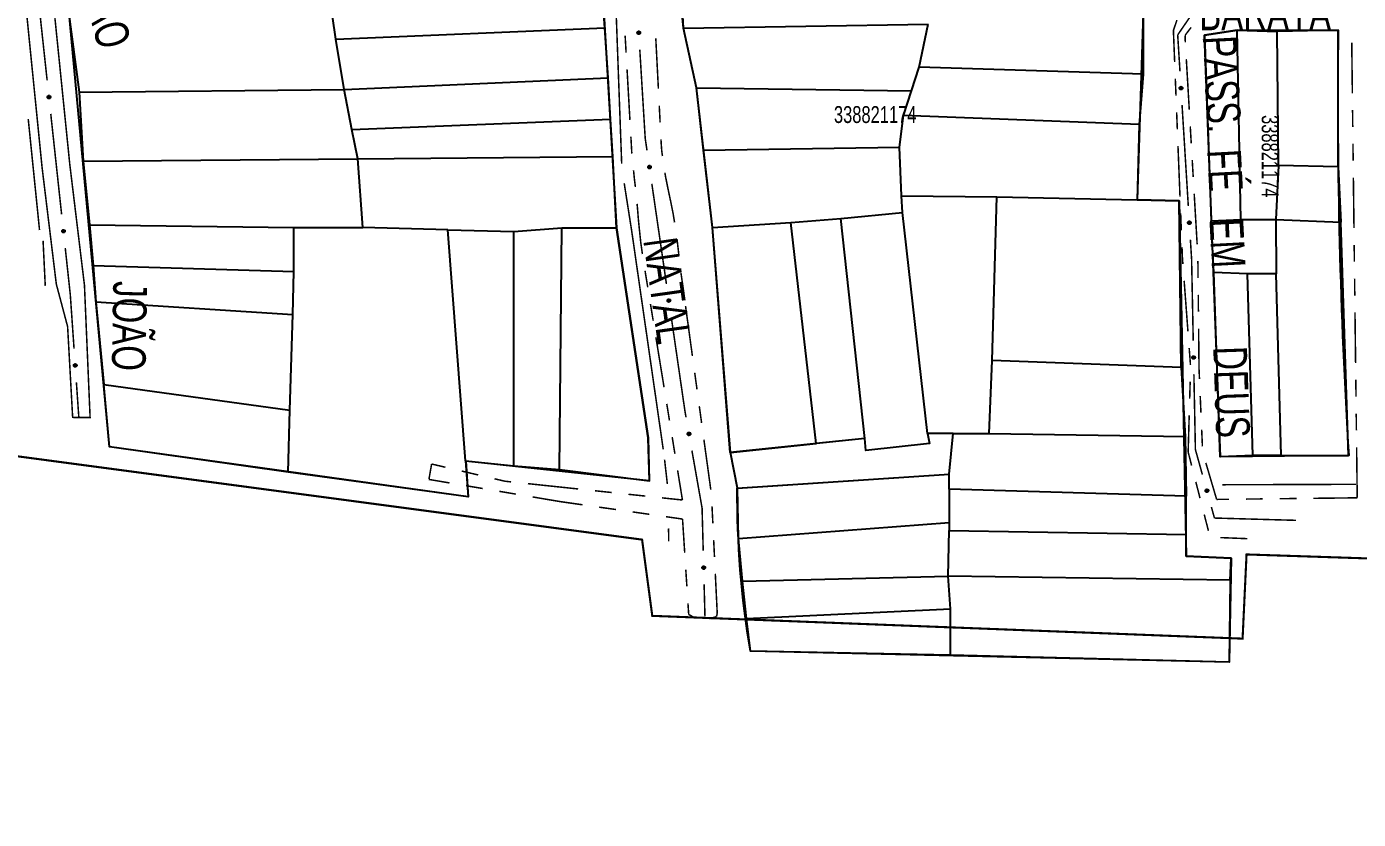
# Model space of a CAD drawing. Extents: x 203614 to 206284, y 4847494 to 4848495.
# Drawn here: x 203822 to 203980, y 4847519.5 to 4847613.5 of the extents above; entities that cross this region are included whole.
import ezdxf

# ---------------------------------------------------------------- set-up
doc = ezdxf.new("R2010")
doc.units = 0
doc.header["$LTSCALE"] = 1.5
doc.header["$MEASUREMENT"] = 0
doc.linetypes.add('PHANTOMX2', pattern=[5, 2.5, -0.5, 0.5, -0.5, 0.5, -0.5])
for name, color, linetype in [('CD-MALHA-LOTES', 40, 'CONTINUOUS'), ('CD_TXT_QUADRA', 7, 'CONTINUOUS'), ('HD-VALAS-DRENOS', 170, 'CONTINUOUS'), ('LM-LIM-SETOR-FISCAL', 7, 'CONTINUOUS'), ('RU-QUADRAS', 210, 'CONTINUOUS'), ('SV-EIXO-RUA-N-PAV', 6, 'CONTINUOUS'), ('SV-RUA-NAO-PAV-S-GUIA-C-GUIA', 7, 'PHANTOMX2'), ('SV-TXT-RUA-N-PAV-S-GUIA-C-GUIA', 7, 'CONTINUOUS')]:
    doc.layers.add(name, color=color, linetype=linetype)
doc.styles.add('ARIAL', font='ARIAL.TTF')
doc.linetypes.add('Limite', pattern='A,20,-3,[130,ltypeshp.shx,S=6.35,R=0,X=0,Y=0],-3,20', length=46)

msp = doc.modelspace()

# ---------------------------------------------------------------- linework, layer by layer
at = {"layer": 'CD-MALHA-LOTES'}
for points in [[(203899.902357, 4847613.340941), (203899.187522, 4847620.725592)], [(203890.587618, 4847613.353723), (203890.208759, 4847618.172645)], [(203826.914261, 4847615.600421), (203828.198496, 4847605.749643)], [(203858.657597, 4847612.036762), (203858.286302, 4847614.768055)], [(203949.262908, 4847615.216966), (203954.458649, 4847615.099844), (203954.461511, 4847607.882882)], [(203858.657597, 4847612.036762), (203890.587618, 4847613.353723)], [(203890.990359, 4847607.452977), (203890.587618, 4847613.353723)], [(203899.902357, 4847613.340941), (203928.957566, 4847613.811728)], [(203901.442454, 4847606.237675), (203899.902357, 4847613.340941)], [(203927.892289, 4847608.703162), (203928.957566, 4847613.811728)], [(203965.585879, 4847613.090639), (203961.739262, 4847612.478805), (203962.517365, 4847590.458847)], [(203966.056416, 4847590.611919), (203965.585879, 4847613.090639)], [(203965.585879, 4847613.090639), (203970.356046, 4847612.937932)], [(203977.594509, 4847596.882005), (203977.588081, 4847613.091165), (203970.356046, 4847612.937932)], [(203970.516226, 4847597.034612), (203970.356046, 4847612.937932)], [(203859.66507, 4847606.035737), (203858.657597, 4847612.036762)], [(203926.950376, 4847605.881935), (203927.892289, 4847608.703162)], [(203954.461511, 4847607.882882), (203927.892289, 4847608.703162)], [(203954.461511, 4847607.882882), (203953.991548, 4847601.898064)], [(203859.66507, 4847606.035737), (203890.990359, 4847607.452977)], [(203891.252998, 4847602.547055), (203890.990359, 4847607.452977)], [(203901.442454, 4847606.237675), (203926.950376, 4847605.881935)], [(203902.276064, 4847598.844612), (203901.442454, 4847606.237675)], [(203828.198496, 4847605.749643), (203859.66507, 4847606.035737)], [(203828.198496, 4847605.749643), (203828.676967, 4847597.532441)], [(203860.562069, 4847601.319374), (203859.66507, 4847606.035737)], [(203926.005924, 4847602.957043), (203926.950376, 4847605.881935)], [(203925.535527, 4847599.199429), (203926.005924, 4847602.957043)], [(203953.991548, 4847601.898064), (203926.005924, 4847602.957043)], [(203860.562069, 4847601.319374), (203891.252998, 4847602.547055)], [(203861.276409, 4847597.817221), (203860.562069, 4847601.319374)], [(203891.544634, 4847598.095819), (203891.252998, 4847602.547055)], [(203953.991548, 4847601.898064), (203953.758917, 4847592.979531)], [(203902.276064, 4847598.844612), (203925.535527, 4847599.199429)], [(203903.338358, 4847589.691552), (203902.276064, 4847598.844612)], [(203925.772826, 4847593.447702), (203925.535527, 4847599.199429)], [(203828.676967, 4847597.532441), (203861.276409, 4847597.817221)], [(203828.676967, 4847597.532441), (203829.43197, 4847589.983092)], [(203861.276409, 4847597.817221), (203891.544634, 4847598.095819)], [(203861.849884, 4847589.694473), (203861.276409, 4847597.817221)], [(203891.949219, 4847589.635633), (203891.544634, 4847598.095819)], [(203970.516226, 4847597.034612), (203970.211024, 4847590.612101)], [(203977.594509, 4847596.882005), (203970.516226, 4847597.034612)], [(203977.594509, 4847596.882005), (203977.904865, 4847590.306605)], [(203925.772826, 4847593.447702), (203937.108935, 4847593.330849)], [(203925.891701, 4847591.452774), (203925.772826, 4847593.447702)], [(203936.524796, 4847573.907072), (203937.108935, 4847593.330849)], [(203937.108935, 4847593.330849), (203953.758917, 4847592.979531)], [(203958.959848, 4847573.086526), (203958.71849, 4847592.862399), (203953.758917, 4847592.979531)], [(203903.338358, 4847589.691552), (203912.665872, 4847590.282764)], [(203912.665872, 4847590.282764), (203918.570774, 4847590.74836)], [(203915.636684, 4847564.053797), (203912.665872, 4847590.282764)], [(203918.570774, 4847590.74836), (203925.891701, 4847591.452774)], [(203921.415142, 4847564.638337), (203918.570774, 4847590.74836)], [(203928.858599, 4847565.227789), (203925.891701, 4847591.452774)], [(203962.517365, 4847590.458847), (203966.056416, 4847590.611919)], [(203962.82754, 4847584.342197), (203962.517365, 4847590.458847)], [(203966.056416, 4847590.611919), (203970.211024, 4847590.612101)], [(203970.211024, 4847590.612101), (203977.904865, 4847590.306605)], [(203970.211024, 4847590.612101), (203970.213571, 4847584.189603)], [(203970.823179, 4847562.64225), (203978.833502, 4847562.6426), (203977.904865, 4847590.306605)], [(203829.43197, 4847589.983092), (203853.678109, 4847589.69626)], [(203829.43197, 4847589.983092), (203829.891907, 4847585.16124)], [(203853.678109, 4847589.69626), (203861.849884, 4847589.694473)], [(203853.682813, 4847584.453648), (203853.678109, 4847589.69626)], [(203871.972016, 4847589.411564), (203861.849884, 4847589.694473)], [(203874.060351, 4847561.981533), (203871.972016, 4847589.411564)], [(203871.972016, 4847589.411564), (203879.76557, 4847589.223003)], [(203879.76557, 4847589.223003), (203885.494759, 4847589.638607)], [(203879.789636, 4847561.403599), (203879.76557, 4847589.223003)], [(203885.202387, 4847560.987442), (203885.494759, 4847589.638607)], [(203885.202387, 4847560.987442), (203895.873294, 4847559.634331), (203895.718648, 4847564.737319), (203891.949219, 4847589.635633)], [(203885.494759, 4847589.638607), (203891.949219, 4847589.635633)], [(203905.494409, 4847562.993188), (203903.338358, 4847589.691552)], [(203829.891907, 4847585.16124), (203853.682813, 4847584.453648)], [(203829.891907, 4847585.16124), (203830.198671, 4847580.859842)], [(203853.579921, 4847579.342697), (203853.682813, 4847584.453648)], [(203966.828334, 4847584.189455), (203962.82754, 4847584.342197)], [(203967.452381, 4847562.628241), (203963.605582, 4847562.475156), (203962.82754, 4847584.342197)], [(203970.213571, 4847584.189603), (203966.828334, 4847584.189455)], [(203967.452381, 4847562.628241), (203966.828334, 4847584.189455)], [(203970.823179, 4847562.64225), (203970.213571, 4847584.189603)], [(203830.198671, 4847580.859842), (203853.579921, 4847579.342697)], [(203830.198671, 4847580.859842), (203831.154818, 4847571.046397)], [(203853.209618, 4847568.017625), (203853.579921, 4847579.342697)], [(203936.172748, 4847565.230491), (203936.524796, 4847573.907072)], [(203958.959848, 4847573.086526), (203936.524796, 4847573.907072)], [(203958.959848, 4847573.086526), (203959.438092, 4847564.8747)], [(203853.029158, 4847560.644379), (203831.826794, 4847563.67195), (203831.154818, 4847571.046397)], [(203831.154818, 4847571.046397), (203853.209618, 4847568.017625)], [(203853.029158, 4847560.644379), (203853.209618, 4847568.017625)], [(203928.858599, 4847565.227789), (203929.090834, 4847564.051928), (203921.533785, 4847563.230154), (203921.415142, 4847564.638337)], [(203931.913797, 4847565.229352), (203928.858599, 4847565.227789)], [(203931.453956, 4847560.414213), (203931.913797, 4847565.229352)], [(203931.913797, 4847565.229352), (203936.172748, 4847565.230491)], [(203936.172748, 4847565.230491), (203959.438092, 4847564.8747)], [(203905.494409, 4847562.993188), (203915.636684, 4847564.053797)], [(203921.415142, 4847564.638337), (203915.636684, 4847564.053797)], [(203959.438092, 4847564.8747), (203959.553862, 4847557.815597)], [(203874.060351, 4847561.981533), (203874.352939, 4847557.733612), (203853.029158, 4847560.644379)], [(203874.060351, 4847561.981533), (203879.789636, 4847561.403599)], [(203906.314756, 4847558.758935), (203905.494409, 4847562.993188)], [(203970.823179, 4847562.64225), (203967.452381, 4847562.628241)], [(203879.789636, 4847561.403599), (203885.202387, 4847560.987442)], [(203906.314756, 4847558.758935), (203931.453956, 4847560.414213)], [(203931.454654, 4847558.653979), (203931.453956, 4847560.414213)], [(203906.439609, 4847552.78984), (203906.314756, 4847558.758935)], [(203931.454654, 4847558.653979), (203931.437023, 4847554.674746)], [(203959.553862, 4847557.815597), (203931.454654, 4847558.653979)], [(203959.555667, 4847553.263119), (203959.553862, 4847557.815597)], [(203906.439609, 4847552.78984), (203931.437023, 4847554.674746)], [(203931.437023, 4847554.674746), (203931.447002, 4847553.729081)], [(203906.897513, 4847547.739448), (203906.439609, 4847552.78984)], [(203931.328907, 4847548.321033), (203931.447002, 4847553.729081)], [(203931.447002, 4847553.729081), (203959.555667, 4847553.263119)], [(203964.770742, 4847547.847391), (203964.885063, 4847550.43848), (203959.554139, 4847550.671579), (203959.555667, 4847553.263119)], [(203906.897513, 4847547.739448), (203931.328907, 4847548.321033)], [(203907.371617, 4847543.280208), (203906.897513, 4847547.739448)], [(203964.770742, 4847547.847391), (203931.328907, 4847548.321033)], [(203931.578368, 4847544.454758), (203931.328907, 4847548.321033)], [(203964.770742, 4847547.847391), (203964.653194, 4847538.115661), (203931.580555, 4847538.939356)], [(203907.371617, 4847543.280208), (203931.578368, 4847544.454758)], [(203931.580555, 4847538.939356), (203931.578368, 4847544.454758)], [(203931.580555, 4847538.939356), (203907.845488, 4847539.407712), (203907.371617, 4847543.280208)]]:
    msp.add_lwpolyline(points, dxfattribs=at)
at = {"layer": 'HD-VALAS-DRENOS', "const_width": 0.18, "flags": 128}
for points in [[(203892.58, 4847597.26), (203891.94, 4847614.74)], [(203823.51, 4847589.37), (203822.17, 4847602.55)], [(203897.51, 4847563.36), (203893.78, 4847589.19), (203892.88, 4847594.93)], [(203824.19, 4847582.76), (203823.93, 4847588.1)], [(203898, 4847559.24), (203897.67, 4847562.13)], [(203963.86, 4847559.16), (203979.7, 4847559.21)], [(203898.16, 4847552.44), (203898.14, 4847553.97)]]:
    msp.add_lwpolyline(points, dxfattribs=at)
at = {"layer": 'LM-LIM-SETOR-FISCAL', "linetype": 'Limite', "ltscale": 0.1, "const_width": 0.25}
msp.add_lwpolyline([(203614.41, 4848259.31), (203616.108988, 4847999.745013), (203622.795286, 4847975.92471), (203627.32, 4847587.17), (203711.22, 4847527.29), (203768.018456, 4847519.600845), (203780.140347, 4847567.972109), (203895, 4847552.65), (203896.209966, 4847543.60772), (203966.249059, 4847540.902424), (203966.717378, 4847550.891452), (204221.1, 4847542.54), (204302.25, 4847551.62)], dxfattribs=at)
at = {"layer": 'RU-QUADRAS', "color": 6, "linetype": 'Continuous'}
for points in [[(203894.16, 4847668.2), (203937.43, 4847670.78), (203950.78, 4847670.2, -0.011378488), (203949.26, 4847615.22), (203954.46, 4847615.1), (203953.76, 4847592.98), (203958.72, 4847592.86), (203959.56, 4847550.68), (203964.88, 4847550.44), (203964.64, 4847538.12), (203907.85, 4847539.41, -0.0432306885), (203906.3, 4847558.77), (203931.45, 4847560.41), (203931.92, 4847565.23), (203928.85, 4847565.23), (203929.09, 4847564.05), (203921.53, 4847563.23), (203921.42, 4847564.64), (203905.47, 4847562.99), (203903.34, 4847589.69), (203901.44, 4847606.24), (203899.9, 4847613.34, 0.0617728475), (203898.25, 4847624.95), (203898.36, 4847629.3)], [(203822.47, 4847663.98, -0.1192087912), (203833.4, 4847666.34), (203887.29, 4847668.7), (203891.95, 4847589.63), (203895.72, 4847564.74), (203895.86, 4847559.64), (203874.07, 4847561.97), (203874.36, 4847557.72), (203831.83, 4847563.67)], [(203961.74, 4847612.48), (203965.59, 4847613.09), (203977.59, 4847613.09, 0.0182421027), (203978.84, 4847562.63), (203963.61, 4847562.48)]]:
    msp.add_lwpolyline(points, format="xyb", close=True, dxfattribs=at)
at = {"layer": 'SV-EIXO-RUA-N-PAV', "const_width": 0.18, "flags": 128}
for points in [[(203823.123185, 4847619.069976), (203824.412304, 4847607.13942)], [(203960.2, 4847614.94), (203958.929632, 4847613.084493)], [(203958.929632, 4847613.084493), (203958.55, 4847612.53)], [(203958.55, 4847612.53), (203958.81765, 4847608.210284)], [(203894.728802, 4847610.786146), (203895.337976, 4847600.804718)], [(203824.84201, 4847603.162568), (203826.131129, 4847591.232011)], [(203959.065017, 4847604.21794), (203959.807116, 4847592.240908)], [(203895.337976, 4847600.804718), (203895.37, 4847600.28)], [(203895.37, 4847600.28), (203895.582468, 4847598.821084)], [(203896.158923, 4847594.86284), (203897.888289, 4847582.988106)], [(203826.560835, 4847587.255159), (203827.097968, 4847582.284094)], [(203960.054482, 4847588.248564), (203960.178166, 4847586.252392)], [(203960.178166, 4847586.252392), (203960.2, 4847585.9)], [(203960.2, 4847585.9), (203960.392387, 4847576.254987)], [(203827.097968, 4847582.284094), (203827.16, 4847581.71)], [(203827.16, 4847581.71), (203827.605672, 4847575.302917)], [(203898.464744, 4847579.029862), (203900.049996, 4847568.144689)], [(203827.883238, 4847571.312559), (203828.160804, 4847567.322201)], [(203960.472159, 4847572.255782), (203960.631701, 4847564.257373)], [(203900.049996, 4847568.144689), (203900.09, 4847567.87)], [(203828.160804, 4847567.322201), (203828.17, 4847567.19)], [(203900.09, 4847567.87), (203900.215792, 4847567.158623)], [(203960.631701, 4847564.257373), (203960.65, 4847563.34)], [(203960.65, 4847563.34), (203961.475563, 4847560.370167)], [(203900.912304, 4847563.219731), (203901.957071, 4847557.311393)], [(203901.957071, 4847557.311393), (203902.12, 4847556.39)], [(203902.12, 4847556.39), (203902.254159, 4847551.327464)], [(203962.546871, 4847556.516299), (203962.814699, 4847555.552832)], [(203962.814699, 4847555.552832), (203962.91, 4847555.21)], [(203962.91, 4847555.21), (203972.550366, 4847554.9392)], [(203972.550366, 4847554.9392), (203972.58527, 4847554.938223)], [(203902.360124, 4847547.328868), (203902.439597, 4847544.329921)], [(203902.439597, 4847544.329921), (203902.46, 4847543.56)]]:
    msp.add_lwpolyline(points, dxfattribs=at)
at = {"layer": 'SV-EIXO-RUA-N-PAV', "flags": 128}
for points in [[(203894.708091, 4847612.932551), (203894.745172, 4847612.90066), (203894.770521, 4847612.86567), (203894.783263, 4847612.8304), (203894.786396, 4847612.796298), (203894.785672, 4847612.761048), (203894.777102, 4847612.725671), (203894.758891, 4847612.688512), (203894.727162, 4847612.65109), (203894.689611, 4847612.627478), (203894.655701, 4847612.613136), (203894.620329, 4847612.607822), (203894.586098, 4847612.609099), (203894.549644, 4847612.619217), (203894.512168, 4847612.638039), (203894.47531, 4847612.670854), (203894.450695, 4847612.705329), (203894.439265, 4847612.739767), (203894.434148, 4847612.775361), (203894.435318, 4847612.811339), (203894.443932, 4847612.846018), (203894.46295, 4847612.883717), (203894.495821, 4847612.919666), (203894.529925, 4847612.94461), (203894.564193, 4847612.956519), (203894.59935, 4847612.960769), (203894.634714, 4847612.960473), (203894.670635, 4847612.953338), (203894.708091, 4847612.932551)], [(203959.042318, 4847606.364325), (203959.079429, 4847606.332469), (203959.10481, 4847606.297502), (203959.117585, 4847606.262244), (203959.12075, 4847606.228145), (203959.120058, 4847606.192894), (203959.11152, 4847606.157509), (203959.093345, 4847606.120333), (203959.06165, 4847606.082882), (203959.02412, 4847606.059236), (203958.990224, 4847606.044862), (203958.954857, 4847606.039514), (203958.920625, 4847606.04076), (203958.884161, 4847606.050844), (203958.846668, 4847606.069631), (203958.80978, 4847606.102413), (203958.785132, 4847606.136865), (203958.773671, 4847606.171292), (203958.768521, 4847606.206881), (203958.769658, 4847606.242861), (203958.778239, 4847606.277548), (203958.797223, 4847606.315264), (203958.830061, 4847606.351243), (203958.864141, 4847606.376219), (203958.898399, 4847606.38816), (203958.933551, 4847606.392442), (203958.968915, 4847606.392179), (203959.004843, 4847606.385077), (203959.042318, 4847606.364325)], [(203824.721165, 4847605.305668), (203824.759695, 4847605.275543), (203824.786648, 4847605.241773), (203824.801022, 4847605.207137), (203824.805743, 4847605.173218), (203824.806665, 4847605.137973), (203824.799754, 4847605.102234), (203824.783298, 4847605.064266), (203824.753349, 4847605.025404), (203824.716941, 4847605.000066), (203824.683738, 4847604.984157), (203824.648652, 4847604.977198), (203824.614398, 4847604.976876), (203824.577512, 4847604.985282), (203824.539198, 4847605.002335), (203824.50085, 4847605.033395), (203824.474652, 4847605.066683), (203824.461629, 4847605.10055), (203824.454855, 4847605.135867), (203824.454346, 4847605.17186), (203824.461332, 4847605.206904), (203824.478571, 4847605.245449), (203824.509728, 4847605.282893), (203824.542631, 4847605.309401), (203824.576306, 4847605.322896), (203824.611226, 4847605.328782), (203824.646565, 4847605.330136), (203824.68278, 4847605.324685), (203824.721165, 4847605.305668)], [(203895.958921, 4847597.000007), (203895.998537, 4847596.971326), (203896.026721, 4847596.938576), (203896.042366, 4847596.904495), (203896.048338, 4847596.870774), (203896.050562, 4847596.835587), (203896.044978, 4847596.799617), (203896.029936, 4847596.761067), (203896.001445, 4847596.721124), (203895.965998, 4847596.694457), (203895.933406, 4847596.677331), (203895.898602, 4847596.669079), (203895.864384, 4847596.667491), (203895.827212, 4847596.674528), (203895.788294, 4847596.690152), (203895.748823, 4847596.719773), (203895.721412, 4847596.75207), (203895.707145, 4847596.785432), (203895.699071, 4847596.820475), (203895.697231, 4847596.856425), (203895.702916, 4847596.891702), (203895.718718, 4847596.930858), (203895.74847, 4847596.969429), (203895.780371, 4847596.997135), (203895.813524, 4847597.011867), (203895.848202, 4847597.019039), (203895.883467, 4847597.021699), (203895.919859, 4847597.017591), (203895.958921, 4847597.000007)], [(203960.031784, 4847590.394949), (203960.068895, 4847590.363093), (203960.094276, 4847590.328126), (203960.107051, 4847590.292868), (203960.110215, 4847590.258769), (203960.109524, 4847590.223519), (203960.100986, 4847590.188133), (203960.08281, 4847590.150958), (203960.051116, 4847590.113506), (203960.013586, 4847590.08986), (203959.97969, 4847590.075486), (203959.944323, 4847590.070139), (203959.910091, 4847590.071384), (203959.873627, 4847590.081469), (203959.836134, 4847590.100256), (203959.799246, 4847590.133037), (203959.774598, 4847590.167489), (203959.763137, 4847590.201916), (203959.757986, 4847590.237506), (203959.759123, 4847590.273485), (203959.767705, 4847590.308172), (203959.786689, 4847590.345888), (203959.819526, 4847590.381868), (203959.853607, 4847590.406843), (203959.887864, 4847590.418785), (203959.923017, 4847590.423067), (203959.958381, 4847590.422803), (203959.994309, 4847590.415701), (203960.031784, 4847590.394949)], [(203826.43999, 4847589.39826), (203826.47852, 4847589.368135), (203826.505473, 4847589.334365), (203826.519847, 4847589.299728), (203826.524569, 4847589.265809), (203826.52549, 4847589.230564), (203826.51858, 4847589.194825), (203826.502123, 4847589.156858), (203826.472175, 4847589.117995), (203826.435766, 4847589.092658), (203826.402563, 4847589.076749), (203826.367477, 4847589.069789), (203826.333224, 4847589.069468), (203826.296337, 4847589.077874), (203826.258023, 4847589.094926), (203826.219675, 4847589.125987), (203826.193477, 4847589.159275), (203826.180454, 4847589.193142), (203826.17368, 4847589.228459), (203826.173171, 4847589.264452), (203826.180157, 4847589.299495), (203826.197396, 4847589.33804), (203826.228554, 4847589.375484), (203826.261456, 4847589.401992), (203826.295131, 4847589.415488), (203826.330051, 4847589.421373), (203826.36539, 4847589.422727), (203826.401605, 4847589.417276), (203826.43999, 4847589.39826)], [(203898.264741, 4847581.167029), (203898.304358, 4847581.138349), (203898.332542, 4847581.105598), (203898.348187, 4847581.071517), (203898.354159, 4847581.037796), (203898.356383, 4847581.002609), (203898.350799, 4847580.966639), (203898.335757, 4847580.928089), (203898.307266, 4847580.888146), (203898.271819, 4847580.861479), (203898.239227, 4847580.844353), (203898.204423, 4847580.836101), (203898.170205, 4847580.834513), (203898.133033, 4847580.84155), (203898.094115, 4847580.857174), (203898.054644, 4847580.886795), (203898.027233, 4847580.919092), (203898.012966, 4847580.952454), (203898.004892, 4847580.987497), (203898.003052, 4847581.023447), (203898.008737, 4847581.058724), (203898.024539, 4847581.09788), (203898.054291, 4847581.136451), (203898.086191, 4847581.164157), (203898.119344, 4847581.178889), (203898.154023, 4847581.186061), (203898.189288, 4847581.188721), (203898.22568, 4847581.184613), (203898.264741, 4847581.167029)], [(203827.8443, 4847573.458711), (203827.881651, 4847573.427137), (203827.907296, 4847573.392363), (203827.920337, 4847573.357203), (203827.92376, 4847573.323128), (203827.923335, 4847573.287874), (203827.915065, 4847573.252424), (203827.897171, 4847573.215113), (203827.865761, 4847573.177422), (203827.828411, 4847573.153493), (203827.794625, 4847573.138863), (203827.759299, 4847573.133248), (203827.725058, 4847573.134235), (203827.68852, 4847573.144043), (203827.650885, 4847573.162546), (203827.61375, 4847573.195047), (203827.588842, 4847573.229312), (203827.577121, 4847573.263651), (203827.571701, 4847573.299201), (203827.572566, 4847573.335187), (203827.580885, 4847573.369938), (203827.599583, 4847573.407797), (203827.632148, 4847573.444024), (203827.666038, 4847573.469257), (203827.700204, 4847573.481457), (203827.735323, 4847573.486005), (203827.770688, 4847573.486009), (203827.806669, 4847573.479179), (203827.8443, 4847573.458711)], [(203960.539466, 4847574.401232), (203960.575209, 4847574.367848), (203960.599102, 4847574.331847), (203960.610387, 4847574.296085), (203960.61212, 4847574.261883), (203960.609951, 4847574.226693), (203960.599937, 4847574.191696), (203960.580219, 4847574.155315), (203960.546982, 4847574.119225), (203960.508494, 4847574.097173), (203960.474025, 4847574.084233), (203960.438465, 4847574.080374), (203960.404315, 4847574.083053), (203960.368306, 4847574.094657), (203960.331633, 4847574.115), (203960.296152, 4847574.149299), (203960.27297, 4847574.184754), (203960.262963, 4847574.219631), (203960.259309, 4847574.255405), (203960.261953, 4847574.291305), (203960.271981, 4847574.325602), (203960.29253, 4847574.362489), (203960.326847, 4847574.397061), (203960.361945, 4847574.420585), (203960.396672, 4847574.43108), (203960.431974, 4847574.433884), (203960.467295, 4847574.432138), (203960.502894, 4847574.423537), (203960.539466, 4847574.401232)], [(203900.647428, 4847565.349831), (203900.687898, 4847565.322368), (203900.717065, 4847565.29049), (203900.733738, 4847565.2569), (203900.740733, 4847565.223376), (203900.744025, 4847565.188273), (203900.739537, 4847565.15215), (203900.725674, 4847565.11316), (203900.698411, 4847565.072369), (203900.663791, 4847565.044638), (203900.631734, 4847565.026529), (203900.597197, 4847565.017223), (203900.563043, 4847565.014596), (203900.525674, 4847565.020499), (203900.486299, 4847565.034933), (203900.445946, 4847565.06334), (203900.417566, 4847565.094789), (203900.402292, 4847565.127702), (203900.393156, 4847565.162483), (203900.390224, 4847565.19836), (203900.394834, 4847565.233794), (203900.409439, 4847565.273413), (203900.438005, 4847565.31287), (203900.469048, 4847565.341533), (203900.501738, 4847565.357266), (203900.536182, 4847565.365489), (203900.57135, 4847565.36922), (203900.60785, 4847565.366219), (203900.647428, 4847565.349831)], [(203962.078794, 4847558.611147), (203962.121713, 4847558.587695), (203962.153805, 4847558.558763), (203962.173625, 4847558.526928), (203962.183804, 4847558.49423), (203962.19045, 4847558.459605), (203962.189449, 4847558.423218), (203962.179393, 4847558.383078), (203962.156169, 4847558.339859), (203962.124371, 4847558.308933), (203962.0942, 4847558.287831), (203962.060715, 4847558.275253), (203962.026971, 4847558.26936), (203961.989208, 4847558.27165), (203961.948629, 4847558.282239), (203961.905736, 4847558.306643), (203961.87447, 4847558.335223), (203961.856107, 4847558.366518), (203961.843676, 4847558.400261), (203961.837314, 4847558.435692), (203961.838502, 4847558.471405), (203961.849237, 4847558.512242), (203961.873885, 4847558.554258), (203961.902034, 4847558.585768), (203961.933063, 4847558.604565), (203961.966559, 4847558.616056), (203962.001206, 4847558.623145), (203962.037826, 4847558.623661), (203962.078794, 4847558.611147)], [(203902.413377, 4847549.474713), (203902.449338, 4847549.441564), (203902.473466, 4847549.40572), (203902.484985, 4847549.370033), (203902.486942, 4847549.335843), (203902.485004, 4847549.300639), (203902.475219, 4847549.265578), (203902.455739, 4847549.229069), (203902.422739, 4847549.192762), (203902.384397, 4847549.170458), (203902.350014, 4847549.157293), (203902.314479, 4847549.1532), (203902.280312, 4847549.155656), (203902.244229, 4847549.167024), (203902.207423, 4847549.187126), (203902.171718, 4847549.221192), (203902.148305, 4847549.256494), (203902.138069, 4847549.291305), (203902.134181, 4847549.327055), (203902.13659, 4847549.362971), (203902.146393, 4847549.397333), (203902.1667, 4847549.434354), (203902.20079, 4847549.469149), (203902.235733, 4847549.492903), (203902.270391, 4847549.503625), (203902.305673, 4847549.506661), (203902.341005, 4847549.505146), (203902.37666, 4847549.496778), (203902.413377, 4847549.474713)]]:
    msp.add_lwpolyline(points, close=True, dxfattribs=at)
for points in [[(203894.435318, 4847612.811339), (203894.450695, 4847612.705329)], [(203894.440524, 4847612.824385), (203894.462123, 4847612.694466)], [(203894.443932, 4847612.846018), (203894.47531, 4847612.670854)], [(203894.456151, 4847612.859516), (203894.492803, 4847612.662162)], [(203894.46295, 4847612.883717), (203894.512168, 4847612.638039)], [(203894.481147, 4847612.897952), (203894.53021, 4847612.631635)], [(203894.495821, 4847612.919666), (203894.549644, 4847612.619217)], [(203894.512006, 4847612.929911), (203894.566536, 4847612.618815)], [(203894.529925, 4847612.94461), (203894.586098, 4847612.609099)], [(203894.546503, 4847612.947054), (203894.602529, 4847612.611442)], [(203894.564193, 4847612.956519), (203894.620329, 4847612.607822)], [(203894.581499, 4847612.956025), (203894.6353, 4847612.612075)], [(203894.59935, 4847612.960769), (203894.655701, 4847612.613136)], [(203894.618356, 4847612.956907), (203894.674133, 4847612.625381)], [(203894.634714, 4847612.960473), (203894.689611, 4847612.627478)], [(203894.652821, 4847612.952175), (203894.708547, 4847612.643886)], [(203894.670635, 4847612.953338), (203894.727162, 4847612.65109)], [(203894.687619, 4847612.941996), (203894.740934, 4847612.673204)], [(203894.708091, 4847612.932551), (203894.758891, 4847612.688512)], [(203894.727583, 4847612.914359), (203894.767125, 4847612.714447)], [(203894.745172, 4847612.90066), (203894.777102, 4847612.725671)], [(203894.759708, 4847612.880776), (203894.779863, 4847612.752135)], [(203894.770521, 4847612.86567), (203894.785672, 4847612.761048)], [(203958.769658, 4847606.242861), (203958.785132, 4847606.136865)], [(203958.774851, 4847606.255912), (203958.796571, 4847606.126012)], [(203958.778239, 4847606.277548), (203958.80978, 4847606.102413)], [(203958.790446, 4847606.291057), (203958.827281, 4847606.093737)], [(203958.797223, 4847606.315264), (203958.846668, 4847606.069631)], [(203958.815406, 4847606.329516), (203958.864716, 4847606.063245)], [(203958.830061, 4847606.351243), (203958.884161, 4847606.050844)], [(203958.846236, 4847606.361503), (203958.901054, 4847606.050458)], [(203958.864141, 4847606.376219), (203958.920625, 4847606.04076)], [(203958.880717, 4847606.378678), (203958.937054, 4847606.043118)], [(203958.898399, 4847606.38816), (203958.954857, 4847606.039514)], [(203958.915705, 4847606.387682), (203958.969824, 4847606.043782)], [(203958.933551, 4847606.392442), (203958.990224, 4847606.044862)], [(203958.952561, 4847606.388598), (203959.008645, 4847606.057124)], [(203958.968915, 4847606.392179), (203959.02412, 4847606.059236)], [(203958.98703, 4847606.383898), (203959.043042, 4847606.075661)], [(203959.004843, 4847606.385077), (203959.06165, 4847606.082882)], [(203959.021838, 4847606.373751), (203959.075402, 4847606.105009)], [(203959.042318, 4847606.364325), (203959.093345, 4847606.120333)], [(203959.061828, 4847606.346151), (203959.101555, 4847606.146276)], [(203959.079429, 4847606.332469), (203959.11152, 4847606.157509)], [(203959.093984, 4847606.312598), (203959.114257, 4847606.183976)], [(203959.10481, 4847606.297502), (203959.120058, 4847606.192894)], [(203824.454346, 4847605.17186), (203824.474652, 4847605.066683)], [(203824.458937, 4847605.185135), (203824.486575, 4847605.056365)], [(203824.461332, 4847605.206904), (203824.50085, 4847605.033395)], [(203824.472908, 4847605.220957), (203824.518729, 4847605.025528)], [(203824.478571, 4847605.245449), (203824.539198, 4847605.002335)], [(203824.496083, 4847605.260517), (203824.557519, 4847604.99678)], [(203824.509728, 4847605.282893), (203824.577512, 4847604.985282)], [(203824.525417, 4847605.293881), (203824.594404, 4847604.985668)], [(203824.542631, 4847605.309401), (203824.614398, 4847604.976876)], [(203824.559077, 4847605.312615), (203824.630702, 4847604.979983)], [(203824.576306, 4847605.322896), (203824.648652, 4847604.977198)], [(203824.593616, 4847605.32321), (203824.663408, 4847604.982145)], [(203824.611226, 4847605.328782), (203824.683738, 4847604.984157)], [(203824.630392, 4847605.325811), (203824.701578, 4847604.997249)], [(203824.646565, 4847605.330136), (203824.716941, 4847605.000066)], [(203824.66504, 4847605.322692), (203824.735091, 4847605.01734)], [(203824.68278, 4847605.324685), (203824.753349, 4847605.025404)], [(203824.700275, 4847605.314147), (203824.766075, 4847605.048137)], [(203824.721165, 4847605.305668), (203824.783298, 4847605.064266)], [(203824.741486, 4847605.288406), (203824.790313, 4847605.090557)], [(203824.759695, 4847605.275543), (203824.799754, 4847605.102234)], [(203824.775143, 4847605.256359), (203824.801278, 4847605.128798)], [(203824.786648, 4847605.241773), (203824.806665, 4847605.137973)], [(203895.697231, 4847596.856425), (203895.721412, 4847596.75207)], [(203895.701328, 4847596.86986), (203895.733709, 4847596.7422)], [(203895.702916, 4847596.891702), (203895.748823, 4847596.719773)], [(203895.713965, 4847596.906174), (203895.766981, 4847596.712573)], [(203895.718718, 4847596.930858), (203895.788294, 4847596.690152)], [(203895.735662, 4847596.946564), (203895.806808, 4847596.685279)], [(203895.74847, 4847596.969429), (203895.827212, 4847596.674528)], [(203895.763742, 4847596.98099), (203895.844078, 4847596.675539)], [(203895.780371, 4847596.997135), (203895.864384, 4847596.667491)], [(203895.796686, 4847597.000956), (203895.880562, 4847596.671199)], [(203895.813524, 4847597.011867), (203895.898602, 4847596.669079)], [(203895.83081, 4847597.01282), (203895.913165, 4847596.674569)], [(203895.848202, 4847597.019039), (203895.933406, 4847596.677331)], [(203895.867464, 4847597.016779), (203895.95075, 4847596.691074)], [(203895.883467, 4847597.021699), (203895.965998, 4847596.694457)], [(203895.902204, 4847597.014944), (203895.983497, 4847596.71239)], [(203895.919859, 4847597.017591), (203896.001445, 4847596.721124)], [(203895.937731, 4847597.007707), (203896.013321, 4847596.744312)], [(203895.958921, 4847597.000007), (203896.029936, 4847596.761067)], [(203895.979865, 4847596.983507), (203896.035974, 4847596.787599)], [(203895.998537, 4847596.971326), (203896.044978, 4847596.799617)], [(203896.014684, 4847596.952726), (203896.045518, 4847596.82622)], [(203896.026721, 4847596.938576), (203896.050562, 4847596.835587)], [(203959.759123, 4847590.273485), (203959.774598, 4847590.167489)], [(203959.764317, 4847590.286536), (203959.786037, 4847590.156637)], [(203959.767705, 4847590.308172), (203959.799246, 4847590.133037)], [(203959.779912, 4847590.321681), (203959.816746, 4847590.124361)], [(203959.786689, 4847590.345888), (203959.836134, 4847590.100256)], [(203959.804872, 4847590.36014), (203959.854181, 4847590.093869)], [(203959.819526, 4847590.381868), (203959.873627, 4847590.081469)], [(203959.835701, 4847590.392127), (203959.890519, 4847590.081082)], [(203959.853607, 4847590.406843), (203959.910091, 4847590.071384)], [(203959.870183, 4847590.409302), (203959.92652, 4847590.073743)], [(203959.887864, 4847590.418785), (203959.944323, 4847590.070139)], [(203959.90517, 4847590.418306), (203959.95929, 4847590.074406)], [(203959.923017, 4847590.423067), (203959.97969, 4847590.075486)], [(203959.942026, 4847590.419222), (203959.99811, 4847590.087748)], [(203959.958381, 4847590.422803), (203960.013586, 4847590.08986)], [(203959.976496, 4847590.414523), (203960.032507, 4847590.106285)], [(203959.994309, 4847590.415701), (203960.051116, 4847590.113506)], [(203960.011303, 4847590.404375), (203960.064867, 4847590.135633)], [(203960.031784, 4847590.394949), (203960.08281, 4847590.150958)], [(203960.051293, 4847590.376776), (203960.09102, 4847590.176901)], [(203960.068895, 4847590.363093), (203960.100986, 4847590.188133)], [(203960.083449, 4847590.343222), (203960.103723, 4847590.2146)], [(203960.094276, 4847590.328126), (203960.109524, 4847590.223519)], [(203826.173171, 4847589.264452), (203826.193477, 4847589.159275)], [(203826.177762, 4847589.277727), (203826.2054, 4847589.148957)], [(203826.180157, 4847589.299495), (203826.219675, 4847589.125987)], [(203826.191733, 4847589.313548), (203826.237554, 4847589.11812)], [(203826.197396, 4847589.33804), (203826.258023, 4847589.094926)], [(203826.214908, 4847589.353109), (203826.276345, 4847589.089372)], [(203826.228554, 4847589.375484), (203826.296337, 4847589.077874)], [(203826.244242, 4847589.386473), (203826.313229, 4847589.07826)], [(203826.261456, 4847589.401992), (203826.333224, 4847589.069468)], [(203826.277902, 4847589.405207), (203826.349528, 4847589.072575)], [(203826.295131, 4847589.415488), (203826.367477, 4847589.069789)], [(203826.312441, 4847589.415801), (203826.382233, 4847589.074736)], [(203826.330051, 4847589.421373), (203826.402563, 4847589.076749)], [(203826.349217, 4847589.418403), (203826.420403, 4847589.08984)], [(203826.36539, 4847589.422727), (203826.435766, 4847589.092658)], [(203826.383865, 4847589.415284), (203826.453916, 4847589.109931)], [(203826.401605, 4847589.417276), (203826.472175, 4847589.117995)], [(203826.4191, 4847589.406739), (203826.4849, 4847589.140728)], [(203826.43999, 4847589.39826), (203826.502123, 4847589.156858)], [(203826.460311, 4847589.380998), (203826.509138, 4847589.183149)], [(203826.47852, 4847589.368135), (203826.51858, 4847589.194825)], [(203826.493968, 4847589.34895), (203826.520103, 4847589.22139)], [(203826.505473, 4847589.334365), (203826.52549, 4847589.230564)], [(203898.003052, 4847581.023447), (203898.027233, 4847580.919092)], [(203898.007149, 4847581.036882), (203898.03953, 4847580.909222)], [(203898.008737, 4847581.058724), (203898.054644, 4847580.886795)], [(203898.019786, 4847581.073196), (203898.072802, 4847580.879595)], [(203898.024539, 4847581.09788), (203898.094115, 4847580.857174)], [(203898.041482, 4847581.113586), (203898.112628, 4847580.852301)], [(203898.054291, 4847581.136451), (203898.133033, 4847580.84155)], [(203898.069563, 4847581.148012), (203898.149899, 4847580.842561)], [(203898.086191, 4847581.164157), (203898.170205, 4847580.834513)], [(203898.102507, 4847581.167978), (203898.186383, 4847580.838222)], [(203898.119344, 4847581.178889), (203898.204423, 4847580.836101)], [(203898.136631, 4847581.179842), (203898.218986, 4847580.841591)], [(203898.154023, 4847581.186061), (203898.239227, 4847580.844353)], [(203898.173285, 4847581.183801), (203898.256571, 4847580.858096)], [(203898.189288, 4847581.188721), (203898.271819, 4847580.861479)], [(203898.208025, 4847581.181966), (203898.289318, 4847580.879412)], [(203898.22568, 4847581.184613), (203898.307266, 4847580.888146)], [(203898.243552, 4847581.17473), (203898.319142, 4847580.911334)], [(203898.264741, 4847581.167029), (203898.335757, 4847580.928089)], [(203898.285686, 4847581.15053), (203898.341795, 4847580.954621)], [(203898.304358, 4847581.138349), (203898.350799, 4847580.966639)], [(203898.320505, 4847581.119749), (203898.351339, 4847580.993242)], [(203898.332542, 4847581.105598), (203898.356383, 4847581.002609)], [(203827.572566, 4847573.335187), (203827.588842, 4847573.229312)], [(203827.577661, 4847573.348278), (203827.600363, 4847573.218546)], [(203827.580885, 4847573.369938), (203827.61375, 4847573.195047)], [(203827.59299, 4847573.383539), (203827.631316, 4847573.186504)], [(203827.599583, 4847573.407797), (203827.650885, 4847573.162546)], [(203827.617658, 4847573.422186), (203827.668981, 4847573.156296)], [(203827.632148, 4847573.444024), (203827.68852, 4847573.144043)], [(203827.648244, 4847573.454406), (203827.705414, 4847573.143784)], [(203827.666038, 4847573.469257), (203827.725058, 4847573.134235)], [(203827.682595, 4847573.471841), (203827.741469, 4847573.136717)], [(203827.700204, 4847573.481457), (203827.759299, 4847573.133248)], [(203827.717513, 4847573.481109), (203827.774233, 4847573.137629)], [(203827.735323, 4847573.486005), (203827.794625, 4847573.138863)], [(203827.754361, 4847573.482305), (203827.812952, 4847573.151264)], [(203827.770688, 4847573.486009), (203827.828411, 4847573.153493)], [(203827.788866, 4847573.477866), (203827.847207, 4847573.170061)], [(203827.806669, 4847573.479179), (203827.865761, 4847573.177422)], [(203827.823749, 4847573.467982), (203827.879345, 4847573.199653)], [(203827.8443, 4847573.458711), (203827.897171, 4847573.215113)], [(203827.863946, 4847573.440686), (203827.905185, 4847573.241117)], [(203827.881651, 4847573.427137), (203827.915065, 4847573.252424)], [(203827.896355, 4847573.407377), (203827.917602, 4847573.278912)], [(203827.907296, 4847573.392363), (203827.923335, 4847573.287874)], [(203960.261953, 4847574.291305), (203960.27297, 4847574.184754)], [(203960.267689, 4847574.304127), (203960.283944, 4847574.173431)], [(203960.271981, 4847574.325602), (203960.296152, 4847574.149299)], [(203960.284744, 4847574.338587), (203960.313274, 4847574.139897)], [(203960.29253, 4847574.362489), (203960.331633, 4847574.115)], [(203960.311294, 4847574.375966), (203960.349397, 4847574.107862)], [(203960.326847, 4847574.397061), (203960.368306, 4847574.094657)], [(203960.343438, 4847574.406633), (203960.385167, 4847574.093563)], [(203960.361945, 4847574.420585), (203960.404315, 4847574.083053)], [(203960.378609, 4847574.422347), (203960.420828, 4847574.084721)], [(203960.396672, 4847574.43108), (203960.438465, 4847574.080374)], [(203960.413943, 4847574.429876), (203960.453597, 4847574.084009)], [(203960.431974, 4847574.433884), (203960.474025, 4847574.084233)], [(203960.450805, 4847574.429247), (203960.492943, 4847574.095713)], [(203960.467295, 4847574.432138), (203960.508494, 4847574.097173)], [(203960.485048, 4847574.423106), (203960.528087, 4847574.112791)], [(203960.502894, 4847574.423537), (203960.546982, 4847574.119225)], [(203960.519399, 4847574.411508), (203960.561649, 4847574.140756)], [(203960.539466, 4847574.401232), (203960.580219, 4847574.155315)], [(203960.558197, 4847574.382256), (203960.589509, 4847574.180891)], [(203960.575209, 4847574.367848), (203960.599937, 4847574.191696)], [(203960.588918, 4847574.347384), (203960.603781, 4847574.218025)], [(203960.599102, 4847574.331847), (203960.609951, 4847574.226693)], [(203900.390224, 4847565.19836), (203900.417566, 4847565.094789)], [(203900.393911, 4847565.211914), (203900.430157, 4847565.085297)], [(203900.394834, 4847565.233794), (203900.445946, 4847565.06334)], [(203900.405438, 4847565.248595), (203900.464314, 4847565.056695)], [(203900.409439, 4847565.273413), (203900.486299, 4847565.034933)], [(203900.425897, 4847565.289626), (203900.504952, 4847565.030625)], [(203900.438005, 4847565.31287), (203900.525674, 4847565.020499)], [(203900.452918, 4847565.32489), (203900.542502, 4847565.022022)], [(203900.469048, 4847565.341533), (203900.563043, 4847565.014596)], [(203900.48524, 4847565.345848), (203900.5791, 4847565.018794)], [(203900.501738, 4847565.357266), (203900.597197, 4847565.017223)], [(203900.518987, 4847565.358744), (203900.611586, 4847565.023152)], [(203900.536182, 4847565.365489), (203900.631734, 4847565.026529)], [(203900.555504, 4847565.363815), (203900.648652, 4847565.040792)], [(203900.57135, 4847565.36922), (203900.663791, 4847565.044638)], [(203900.590284, 4847565.363037), (203900.680736, 4847565.063094)], [(203900.60785, 4847565.366219), (203900.698411, 4847565.072369)], [(203900.626014, 4847565.356884), (203900.709576, 4847565.095908)], [(203900.647428, 4847565.349831), (203900.725674, 4847565.11316)], [(203900.668865, 4847565.333976), (203900.730903, 4847565.139864)], [(203900.687898, 4847565.322368), (203900.739537, 4847565.15215)], [(203900.704603, 4847565.304268), (203900.739268, 4847565.178757)], [(203900.717065, 4847565.29049), (203900.744025, 4847565.188273)], [(203961.837314, 4847558.435692), (203961.87447, 4847558.335223)], [(203961.838502, 4847558.471405), (203961.905736, 4847558.306643)], [(203961.839683, 4847558.449537), (203961.887913, 4847558.326983)], [(203961.847637, 4847558.487155), (203961.924658, 4847558.301791)], [(203961.849237, 4847558.512242), (203961.948629, 4847558.282239)], [(203961.864063, 4847558.52996), (203961.96761, 4847558.279741)], [(203961.873885, 4847558.554258), (203961.989208, 4847558.27165)], [(203961.887575, 4847558.567654), (203962.005812, 4847558.274781)], [(203961.902034, 4847558.585768), (203962.026971, 4847558.26936)], [(203961.917737, 4847558.591617), (203962.042551, 4847558.27508)], [(203961.933063, 4847558.604565), (203962.060715, 4847558.275253)], [(203961.950091, 4847558.607692), (203962.074469, 4847558.282537)], [(203961.966559, 4847558.616056), (203962.0942, 4847558.287831)], [(203961.985953, 4847558.616245), (203962.109671, 4847558.303652)], [(203962.001206, 4847558.623145), (203962.124371, 4847558.308933)], [(203962.020647, 4847558.618808), (203962.139467, 4847558.32893)], [(203962.037826, 4847558.623661), (203962.156169, 4847558.339859)], [(203962.056803, 4847558.616112), (203962.165025, 4847558.36436)], [(203962.078794, 4847558.611147), (203962.179393, 4847558.383078)], [(203962.101654, 4847558.597422), (203962.182035, 4847558.41016)], [(203962.121713, 4847558.587695), (203962.189449, 4847558.423218)], [(203962.140078, 4847558.571281), (203962.186629, 4847558.449676)], [(203962.153805, 4847558.558763), (203962.19045, 4847558.459605)], [(203902.13659, 4847549.362971), (203902.148305, 4847549.256494)], [(203902.142242, 4847549.37583), (203902.159352, 4847549.245244)], [(203902.146393, 4847549.397333), (203902.171718, 4847549.221192)], [(203902.159071, 4847549.410401), (203902.188901, 4847549.211902)], [(203902.1667, 4847549.434354), (203902.207423, 4847549.187126)], [(203902.185376, 4847549.447953), (203902.225234, 4847549.180104)], [(203902.20079, 4847549.469149), (203902.244229, 4847549.167024)], [(203902.217317, 4847549.47883), (203902.261097, 4847549.16604)], [(203902.235733, 4847549.492903), (203902.280312, 4847549.155656)], [(203902.252385, 4847549.494774), (203902.296815, 4847549.157431)], [(203902.270391, 4847549.503625), (203902.314479, 4847549.1532)], [(203902.287669, 4847549.502534), (203902.329588, 4847549.156935)], [(203902.305673, 4847549.506661), (203902.350014, 4847549.157293)], [(203902.324535, 4847549.502146), (203902.368856, 4847549.168895)], [(203902.341005, 4847549.505146), (203902.384397, 4847549.170458)], [(203902.358816, 4847549.49623), (203902.403887, 4847549.186204)], [(203902.37666, 4847549.496778), (203902.422739, 4847549.192762)], [(203902.393243, 4847549.484857), (203902.437265, 4847549.214388)], [(203902.413377, 4847549.474713), (203902.455739, 4847549.229069)], [(203902.432231, 4847549.45586), (203902.464862, 4847549.254705)], [(203902.449338, 4847549.441564), (203902.475219, 4847549.265578)], [(203902.46318, 4847549.42119), (203902.478891, 4847549.291932)], [(203902.473466, 4847549.40572), (203902.485004, 4847549.300639)]]:
    msp.add_lwpolyline(points, dxfattribs=at)
at = {"layer": 'SV-RUA-NAO-PAV-S-GUIA-C-GUIA', "const_width": 0.18, "flags": 128}
for points in [[(203817.1, 4847664.54), (203819.71, 4847642.64), (203821.38, 4847621.06), (203823.82, 4847596.74), (203825.5, 4847582.97), (203826.84, 4847577.93), (203827.44, 4847567.15), (203829.51, 4847567.14), (203828.84, 4847582.83), (203827.1, 4847597.17), (203824.57, 4847622.07), (203822.06, 4847642.57), (203819.59, 4847665.43)], [(203958.459956, 4847614.296627), (203958.125269, 4847613.311087)], [(203892.989381, 4847612.434714), (203893.102998, 4847610.437944)], [(203958.125269, 4847613.311087), (203958.04, 4847613.06)], [(203958.04, 4847613.06), (203958.188003, 4847609.328105)], [(203959.453824, 4847612.518865), (203959.43, 4847612.08)], [(203959.531335, 4847612.620299), (203959.453824, 4847612.518865)], [(203960.138506, 4847613.41487), (203959.531335, 4847612.620299)], [(203896.934918, 4847606.135582), (203896.626286, 4847612.127639)], [(203959.43, 4847612.08), (203959.455299, 4847611.64791)], [(203979.272036, 4847605.60652), (203979.19979, 4847611.606085)], [(203959.572198, 4847609.651329), (203959.922897, 4847603.661587)], [(203893.216616, 4847608.441174), (203893.557469, 4847602.450863)], [(203958.267259, 4847607.329676), (203958.346515, 4847605.331247)], [(203897.140673, 4847602.140878), (203897.037795, 4847604.13823)], [(203958.42577, 4847603.332818), (203958.505026, 4847601.334389)], [(203979.3202, 4847601.60681), (203979.296118, 4847603.606665)], [(203960.039796, 4847601.665006), (203960.156696, 4847599.668426)], [(203893.671087, 4847600.454093), (203893.727896, 4847599.455708)], [(203897.27, 4847599.63), (203897.24355, 4847600.143525)], [(203893.727896, 4847599.455708), (203893.78, 4847598.54)], [(203893.78, 4847598.54), (203893.788161, 4847598.457592)], [(203897.305657, 4847599.145516), (203897.27, 4847599.63)], [(203897.336841, 4847598.721808), (203897.305657, 4847599.145516)], [(203897.421192, 4847598.152882), (203897.336841, 4847598.721808)], [(203958.584282, 4847599.33596), (203958.822049, 4847593.340673)], [(203979.368363, 4847597.6071), (203979.344281, 4847599.606955)], [(203960.273595, 4847597.671845), (203960.390494, 4847595.675264)], [(203893.985272, 4847596.467329), (203894.075603, 4847595.555239)], [(203894.075603, 4847595.555239), (203894.205382, 4847594.479592)], [(203897.77621, 4847595.758396), (203897.714515, 4847596.174508)], [(203897.890493, 4847595.190441), (203897.77621, 4847595.758396)], [(203898.072651, 4847594.285171), (203897.890493, 4847595.190441)], [(203979.464691, 4847589.60768), (203979.392445, 4847595.607245)], [(203898.088485, 4847594.21024), (203898.072651, 4847594.285171)], [(203898.383707, 4847592.813219), (203898.088485, 4847594.21024)], [(203960.507394, 4847593.678684), (203960.858092, 4847587.688941)], [(203894.405102, 4847592.489696), (203894.45393, 4847591.9759)], [(203894.45393, 4847591.9759), (203894.572436, 4847590.49675)], [(203898.497177, 4847592.252458), (203898.383707, 4847592.813219)], [(203898.681962, 4847591.339257), (203898.497177, 4847592.252458)], [(203894.572436, 4847590.49675), (203894.573728, 4847590.480623)], [(203894.573728, 4847590.480623), (203894.780794, 4847588.507638)], [(203898.692876, 4847591.271844), (203898.681962, 4847591.339257)], [(203898.852686, 4847590.284696), (203898.692876, 4847591.271844)], [(203958.901305, 4847591.342244), (203958.98056, 4847589.343815)], [(203894.780794, 4847588.507638), (203894.841433, 4847587.929856)], [(203894.841433, 4847587.929856), (203895.038412, 4847586.524549)], [(203899.244582, 4847587.460134), (203899.1447, 4847588.306539)], [(203899.26159, 4847587.313394), (203899.244582, 4847587.460134)], [(203899.376726, 4847586.320045), (203899.26159, 4847587.313394)], [(203959.059816, 4847587.345386), (203959.099444, 4847586.346171)], [(203979.512854, 4847585.60797), (203979.488772, 4847587.607825)], [(203959.099444, 4847586.346171), (203959.11, 4847586.08)], [(203959.11, 4847586.08), (203959.164924, 4847585.348439)], [(203960.946273, 4847585.69137), (203960.96723, 4847583.69148)], [(203895.35131, 4847584.549198), (203895.673433, 4847582.575309)], [(203899.882577, 4847582.352386), (203899.610113, 4847584.33374)], [(203959.314657, 4847583.354052), (203959.763857, 4847577.370891)], [(203979.561018, 4847581.60826), (203979.536936, 4847583.608115)], [(203960.988187, 4847581.69159), (203961.009144, 4847579.691699)], [(203895.995555, 4847580.601421), (203896.317678, 4847578.627532)], [(203900.972434, 4847574.42697), (203900.155041, 4847580.371032)], [(203979.657345, 4847573.60884), (203979.5851, 4847579.608405)], [(203961.030101, 4847577.691809), (203961.072015, 4847573.692029)], [(203896.639801, 4847576.653643), (203897.606169, 4847570.731977)], [(203959.913591, 4847575.376504), (203960.063324, 4847573.382117)], [(203961.072015, 4847573.692029), (203961.08, 4847572.93)], [(203961.08, 4847572.93), (203961.133772, 4847571.693239)], [(203901.517362, 4847570.464263), (203901.244898, 4847572.445617)], [(203960.029092, 4847571.383471), (203959.971803, 4847569.384292)], [(203979.705509, 4847569.60913), (203979.681427, 4847571.608985)], [(203961.220647, 4847569.695127), (203961.307521, 4847567.697014)], [(203897.928292, 4847568.758088), (203898.250415, 4847566.784199)], [(203902.062291, 4847566.501555), (203901.789827, 4847568.482909)], [(203959.914514, 4847567.385112), (203959.799937, 4847563.386754)], [(203979.753673, 4847565.60942), (203979.729591, 4847567.609275)], [(203961.394396, 4847565.698902), (203961.48127, 4847563.70079)], [(203898.572537, 4847564.81031), (203898.89466, 4847562.836421)], [(203903.152148, 4847558.576139), (203902.334755, 4847564.520201)], [(203959.799937, 4847563.386754), (203959.79, 4847563.04)], [(203979.85, 4847557.61), (203979.777754, 4847563.609565)], [(203959.79, 4847563.04), (203960.202116, 4847561.43909)], [(203961.889188, 4847561.756244), (203963.022287, 4847557.920089)], [(203869.80141, 4847560.31275), (203869.71, 4847559.79)], [(203870.03, 4847561.62), (203869.80141, 4847560.31275)], [(203870.685106, 4847561.466213), (203870.03, 4847561.62)], [(203871.65864, 4847561.237673), (203870.685106, 4847561.466213)], [(203875.552778, 4847560.323514), (203873.605709, 4847560.780593)], [(203899.216783, 4847560.862533), (203899.699967, 4847557.901699)], [(203869.71, 4847559.79), (203872.14487, 4847559.378979)], [(203874.11697, 4847559.046076), (203876.089069, 4847558.713174)], [(203878.72, 4847559.58), (203877.499848, 4847559.866434)], [(203879.462531, 4847559.501413), (203878.72, 4847559.58)], [(203887.418097, 4847558.659414), (203881.451422, 4847559.290913)], [(203960.700712, 4847559.502236), (203961.199307, 4847557.565382)], [(203878.061168, 4847558.380271), (203880.033268, 4847558.047368)], [(203882.005367, 4847557.714466), (203884.963516, 4847557.215112)], [(203884.963516, 4847557.215112), (203885.29, 4847557.16)], [(203885.29, 4847557.16), (203887.932146, 4847556.783071)], [(203891.39588, 4847558.238415), (203889.406989, 4847558.448914)], [(203895.373664, 4847557.817415), (203893.384772, 4847558.027915)], [(203899.79, 4847557.35), (203897.362555, 4847557.606915)], [(203899.699967, 4847557.901699), (203899.79, 4847557.35)], [(203963.022287, 4847557.920089), (203963.17, 4847557.42)], [(203963.17, 4847557.42), (203964.648456, 4847557.436842)], [(203966.648326, 4847557.459623), (203968.648196, 4847557.482404)], [(203970.648067, 4847557.505186), (203972.647937, 4847557.527967)], [(203974.647807, 4847557.550748), (203979.647483, 4847557.607702)], [(203979.647483, 4847557.607702), (203979.85, 4847557.61)], [(203889.9121, 4847556.50061), (203891.892053, 4847556.218149)], [(203893.872007, 4847555.935689), (203895.85196, 4847555.653228)], [(203903.396988, 4847554.585536), (203903.299577, 4847556.583163)], [(203961.697903, 4847555.628529), (203962.196499, 4847553.691675)], [(203897.831914, 4847555.370767), (203898.82189, 4847555.229537)], [(203898.82189, 4847555.229537), (203899.8, 4847555.09)], [(203899.8, 4847555.09), (203900.058187, 4847551.086329)], [(203903.59181, 4847550.590283), (203903.494399, 4847552.58791)], [(203963.612834, 4847552.890926), (203966.610421, 4847552.77063)], [(203966.610421, 4847552.77063), (203966.805114, 4847552.76282)], [(203900.186895, 4847549.090475), (203900.315603, 4847547.09462)], [(203903.92, 4847543.86), (203903.68922, 4847548.592657)], [(203900.444311, 4847545.098766), (203900.508665, 4847544.100839)], [(203900.508665, 4847544.100839), (203900.53, 4847543.77)], [(203900.53, 4847543.77), (203901.115764, 4847543.447917)], [(203902.952407, 4847543.257961), (203903.812555, 4847543.511062)], [(203903.812555, 4847543.511062), (203903.84298, 4847543.60987)], [(203903.84298, 4847543.60987), (203903.92, 4847543.86)]]:
    msp.add_lwpolyline(points, dxfattribs=at)

# ---------------------------------------------------------------- texts
at = {"layer": 'CD_TXT_QUADRA', "style": 'ARIAL', "width": 0.7}
msp.add_text('338821174', height=2, dxfattribs=at).set_placement((203917.763161, 4847602.079613))
msp.add_text('338821174', height=2, rotation=270, dxfattribs=at).set_placement((203968.519447, 4847603.018986))
at = {"layer": 'SV-TXT-RUA-N-PAV-S-GUIA-C-GUIA', "style": 'ARIAL', "width": 0.7}
for s, rotation, p in [('SÃO', 285, (203828.43, 4847618.57)), ('PASS.', 273, (203961.51, 4847612.33)), ('FÉ', 273, (203962.04, 4847598.85)), ('EM', 273, (203962.31, 4847590.65)), ('NATAL', 278, (203895.13, 4847588.16)), ('JOÃO', 269, (203832.27, 4847583.35)), ('DEUS', 272, (203962.76, 4847575.52))]:
    msp.add_text(s, height=4, rotation=rotation, dxfattribs=at).set_placement(p)
msp.add_text('BARATA', height=4, dxfattribs=at).set_placement((203961.108601, 4847613.08375))

doc.saveas('drawing.dxf')
